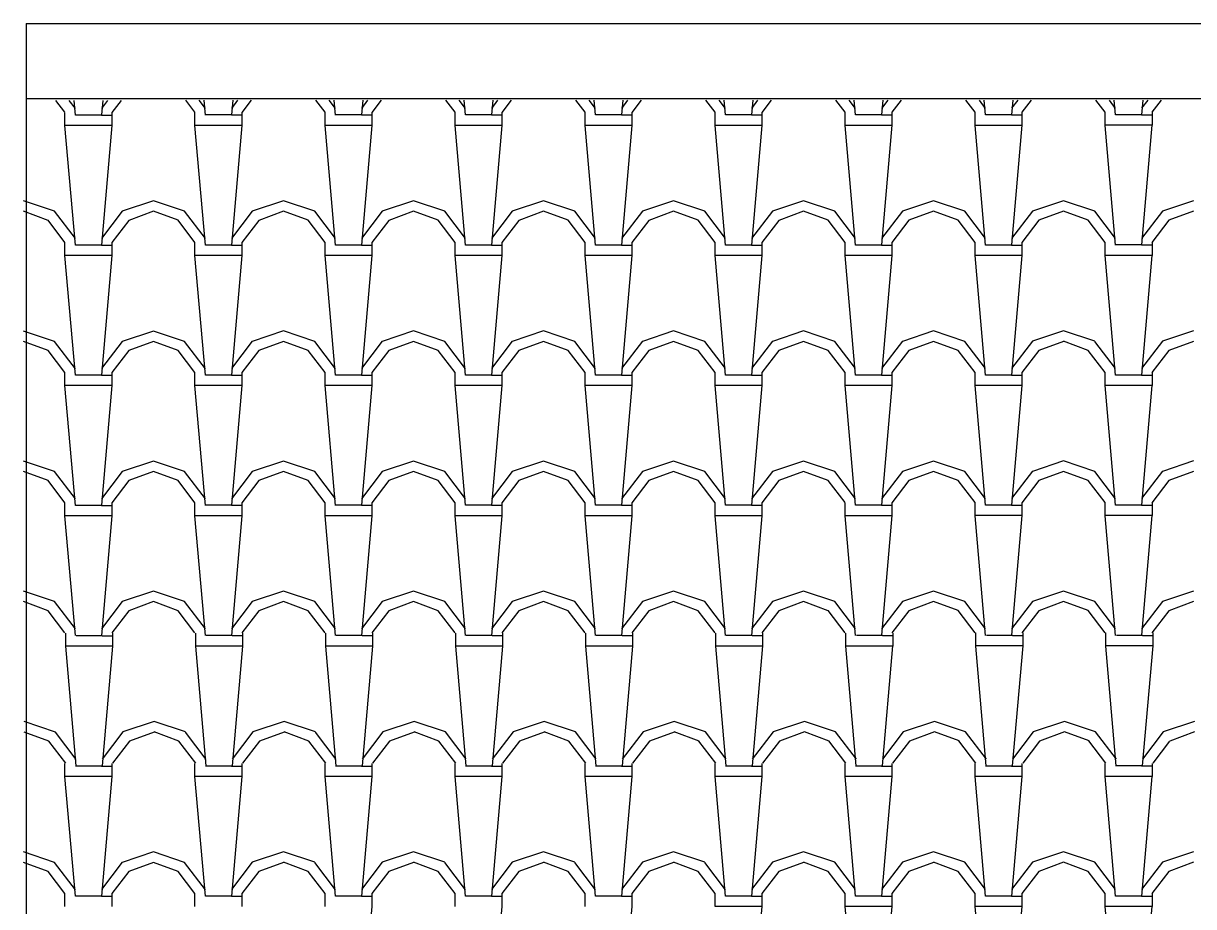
# Model space of a CAD drawing. Extents: x 32549 to 39694, y 7645 to 11950.
# Drawn here: x 34170.8 to 34305.8, y 9009.7 to 9111.5 of the extents above; entities that cross this region are included whole.
import ezdxf

# ---------------------------------------------------------------- set-up
doc = ezdxf.new("R2010")
doc.units = 0
doc.header["$LTSCALE"] = 80
doc.header["$MEASUREMENT"] = 0
doc.layers.add('C3', color=3, linetype='CONTINUOUS')
doc.layers.add('ROOF', color=11, linetype='CONTINUOUS')

msp = doc.modelspace()

# ---------------------------------------------------------------- linework, layer by layer
at = {"layer": 'C3'}
for p, q in [((34171.15, 9111.55), (34171.15, 8994.55)), ((34171.15, 9111.55), (34986.15, 9111.55)), ((34171.15, 9102.88), (34986.15, 9102.88))]:
    msp.add_line(p, q, dxfattribs=at)
at = {"layer": 'ROOF'}
for p, q in [((34175.62, 9101.3), (34174.56, 9102.68)), ((34176.82, 9101.74), (34176.1, 9102.68)), ((34176.82, 9100.99), (34176.67, 9102.68)), ((34179.97, 9102.68), (34179.82, 9101)), ((34180.53, 9102.68), (34179.82, 9101.75)), ((34182.09, 9102.68), (34181.02, 9101.29)), ((34190.62, 9101.3), (34189.56, 9102.69)), ((34191.82, 9101.74), (34191.1, 9102.69)), ((34191.82, 9100.99), (34191.67, 9102.69)), ((34195.53, 9102.69), (34194.82, 9101.76)), ((34194.97, 9102.69), (34194.82, 9101)), ((34197.09, 9102.69), (34196.02, 9101.29)), ((34205.62, 9101.3), (34204.56, 9102.69)), ((34206.83, 9101.74), (34206.11, 9102.69)), ((34206.82, 9100.99), (34206.68, 9102.69)), ((34209.97, 9102.69), (34209.82, 9101)), ((34210.53, 9102.69), (34209.82, 9101.76)), ((34212.09, 9102.69), (34211.02, 9101.29)), ((34220.62, 9101.3), (34219.56, 9102.69)), ((34221.83, 9101.74), (34221.11, 9102.69)), ((34221.82, 9101), (34221.68, 9102.69)), ((34224.97, 9102.69), (34224.82, 9101)), ((34225.53, 9102.69), (34224.83, 9101.76)), ((34227.09, 9102.69), (34226.02, 9101.29)), ((34235.62, 9101.3), (34234.56, 9102.69)), ((34236.83, 9101.74), (34236.11, 9102.69)), ((34236.82, 9101), (34236.68, 9102.69)), ((34239.97, 9102.69), (34239.82, 9101)), ((34240.53, 9102.69), (34239.83, 9101.76)), ((34242.09, 9102.69), (34241.02, 9101.29)), ((34250.62, 9101.3), (34249.56, 9102.69)), ((34251.83, 9101.75), (34251.11, 9102.69)), ((34251.82, 9101), (34251.68, 9102.69)), ((34254.97, 9102.69), (34254.82, 9101)), ((34255.53, 9102.69), (34254.83, 9101.76)), ((34257.09, 9102.69), (34256.02, 9101.29)), ((34265.62, 9101.31), (34264.56, 9102.69)), ((34266.83, 9101.75), (34266.11, 9102.69)), ((34266.82, 9101), (34266.68, 9102.69)), ((34269.97, 9102.69), (34269.82, 9101.01)), ((34270.54, 9102.69), (34269.83, 9101.76)), ((34272.09, 9102.69), (34271.02, 9101.3)), ((34280.62, 9101.31), (34279.56, 9102.7)), ((34281.83, 9101.75), (34281.11, 9102.7)), ((34281.82, 9101), (34281.68, 9102.7)), ((34284.97, 9102.7), (34284.82, 9101.01)), ((34285.54, 9102.7), (34284.83, 9101.77)), ((34287.09, 9102.7), (34286.02, 9101.3)), ((34295.62, 9101.31), (34294.56, 9102.7)), ((34296.83, 9101.75), (34296.11, 9102.7)), ((34296.83, 9101), (34296.68, 9102.7)), ((34299.97, 9102.7), (34299.82, 9101.01)), ((34300.54, 9102.7), (34299.83, 9101.77)), ((34302.09, 9102.7), (34301.02, 9101.3)), ((34175.62, 9099.79), (34175.62, 9101.29)), ((34179.82, 9100.99), (34176.82, 9100.99)), ((34179.82, 9100.99), (34181.02, 9100.99)), ((34181.02, 9101.29), (34181.02, 9099.79)), ((34190.62, 9099.8), (34190.62, 9101.3)), ((34194.82, 9101), (34191.82, 9101)), ((34194.82, 9101), (34196.02, 9101)), ((34196.02, 9101.3), (34196.02, 9099.8)), ((34205.63, 9099.8), (34205.63, 9101.3)), ((34209.83, 9101), (34206.83, 9101)), ((34209.83, 9101), (34211.03, 9101)), ((34211.03, 9101.3), (34211.03, 9099.8)), ((34220.63, 9099.8), (34220.63, 9101.3)), ((34224.83, 9101), (34221.83, 9101)), ((34224.83, 9101), (34226.03, 9101)), ((34226.03, 9101.3), (34226.03, 9099.8)), ((34235.63, 9099.8), (34235.63, 9101.3)), ((34239.83, 9101), (34236.83, 9101)), ((34239.83, 9101), (34241.03, 9101)), ((34241.03, 9101.3), (34241.03, 9099.8)), ((34250.63, 9099.8), (34250.63, 9101.3)), ((34254.83, 9101), (34251.83, 9101)), ((34254.83, 9101), (34256.03, 9101)), ((34256.03, 9101.3), (34256.03, 9099.8)), ((34265.63, 9099.8), (34265.63, 9101.3)), ((34269.83, 9101), (34266.83, 9101)), ((34269.83, 9101), (34271.03, 9101)), ((34271.03, 9101.3), (34271.03, 9099.8)), ((34280.63, 9099.8), (34280.63, 9101.3)), ((34284.83, 9101), (34281.83, 9101)), ((34284.83, 9101), (34286.03, 9101)), ((34286.03, 9101.3), (34286.03, 9099.8)), ((34295.63, 9099.81), (34295.63, 9101.31)), ((34299.83, 9101.01), (34296.83, 9101.01)), ((34299.83, 9101.01), (34301.03, 9101.01)), ((34301.03, 9101.31), (34301.03, 9099.81)), ((34179.82, 9099.79), (34175.62, 9099.79)), ((34176.82, 9085.99), (34175.62, 9099.79)), ((34181.02, 9099.8), (34179.82, 9086)), ((34181.02, 9099.79), (34179.82, 9099.79)), ((34194.82, 9099.8), (34190.62, 9099.8)), ((34191.82, 9085.99), (34190.62, 9099.79)), ((34196.02, 9099.8), (34194.82, 9086)), ((34196.02, 9099.8), (34194.82, 9099.8)), ((34206.82, 9085.99), (34205.62, 9099.79)), ((34209.83, 9099.8), (34205.63, 9099.8)), ((34211.02, 9099.8), (34209.82, 9086)), ((34211.03, 9099.8), (34209.83, 9099.8)), ((34221.82, 9086), (34220.62, 9099.8)), ((34224.83, 9099.8), (34220.63, 9099.8)), ((34226.02, 9099.8), (34224.82, 9086)), ((34226.03, 9099.8), (34224.83, 9099.8)), ((34236.82, 9086), (34235.62, 9099.8)), ((34239.83, 9099.8), (34235.63, 9099.8)), ((34241.02, 9099.8), (34239.82, 9086)), ((34241.03, 9099.8), (34239.83, 9099.8)), ((34251.82, 9086), (34250.62, 9099.8)), ((34254.83, 9099.8), (34250.63, 9099.8)), ((34256.02, 9099.8), (34254.82, 9086)), ((34256.03, 9099.8), (34254.83, 9099.8)), ((34266.82, 9086), (34265.62, 9099.8)), ((34269.83, 9099.8), (34265.63, 9099.8)), ((34271.02, 9099.81), (34269.82, 9086.01)), ((34271.03, 9099.8), (34269.83, 9099.8)), ((34281.82, 9086), (34280.62, 9099.8)), ((34284.83, 9099.8), (34280.63, 9099.8)), ((34286.02, 9099.81), (34284.82, 9086.01)), ((34286.03, 9099.8), (34284.83, 9099.8)), ((34299.83, 9099.81), (34295.63, 9099.81)), ((34296.83, 9086), (34295.63, 9099.8)), ((34301.02, 9099.81), (34299.82, 9086.01)), ((34301.03, 9099.81), (34299.83, 9099.81)), ((34174.42, 9089.89), (34170.82, 9091.09)), ((34173.67, 9088.84), (34170.82, 9089.89)), ((34182.22, 9089.9), (34179.82, 9086.75)), ((34185.82, 9091.09), (34182.22, 9089.89)), ((34189.42, 9089.89), (34185.82, 9091.09)), ((34188.67, 9088.85), (34185.82, 9089.9)), ((34197.22, 9089.91), (34194.82, 9086.76)), ((34200.83, 9091.1), (34197.23, 9089.9)), ((34204.43, 9089.9), (34200.83, 9091.1)), ((34203.68, 9088.85), (34200.83, 9089.9)), ((34206.83, 9086.74), (34204.43, 9089.89)), ((34212.22, 9089.91), (34209.82, 9086.76)), ((34215.83, 9091.1), (34212.23, 9089.9)), ((34219.43, 9089.9), (34215.83, 9091.1)), ((34218.68, 9088.85), (34215.83, 9089.9)), ((34221.83, 9086.74), (34219.43, 9089.89)), ((34227.23, 9089.91), (34224.83, 9086.76)), ((34230.83, 9091.1), (34227.23, 9089.9)), ((34230.83, 9089.89), (34227.98, 9088.84)), ((34234.43, 9089.9), (34230.83, 9091.1)), ((34233.68, 9088.85), (34230.83, 9089.9)), ((34236.83, 9086.74), (34234.43, 9089.89)), ((34242.23, 9089.91), (34239.83, 9086.76)), ((34245.83, 9091.1), (34242.23, 9089.9)), ((34245.83, 9089.89), (34242.98, 9088.84)), ((34249.43, 9089.9), (34245.83, 9091.1)), ((34248.68, 9088.85), (34245.83, 9089.9)), ((34251.83, 9086.75), (34249.43, 9089.9)), ((34257.23, 9089.91), (34254.83, 9086.76)), ((34260.83, 9091.1), (34257.23, 9089.9)), ((34260.83, 9089.89), (34257.98, 9088.84)), ((34264.43, 9089.9), (34260.83, 9091.1)), ((34263.68, 9088.85), (34260.83, 9089.9)), ((34266.83, 9086.75), (34264.43, 9089.9)), ((34272.23, 9089.91), (34269.83, 9086.76)), ((34275.83, 9091.1), (34272.23, 9089.9)), ((34275.83, 9089.9), (34272.98, 9088.85)), ((34279.43, 9089.9), (34275.83, 9091.1)), ((34278.68, 9088.85), (34275.83, 9089.9)), ((34281.83, 9086.75), (34279.43, 9089.9)), ((34287.23, 9089.92), (34284.83, 9086.77)), ((34290.83, 9091.11), (34287.23, 9089.91)), ((34290.83, 9089.9), (34287.98, 9088.85)), ((34294.43, 9089.91), (34290.83, 9091.11)), ((34293.68, 9088.86), (34290.83, 9089.91)), ((34296.83, 9086.75), (34294.43, 9089.9)), ((34302.23, 9089.92), (34299.83, 9086.77)), ((34305.83, 9091.11), (34302.23, 9089.91)), ((34305.83, 9089.9), (34302.98, 9088.85)), ((34175.62, 9086.3), (34173.67, 9088.85)), ((34176.82, 9086.74), (34174.42, 9089.89)), ((34182.97, 9088.84), (34181.02, 9086.29)), ((34185.82, 9089.89), (34182.97, 9088.84)), ((34190.62, 9086.3), (34188.67, 9088.85)), ((34191.82, 9086.74), (34189.42, 9089.89)), ((34197.97, 9088.84), (34196.02, 9086.29)), ((34200.82, 9089.89), (34197.97, 9088.84)), ((34205.62, 9086.3), (34203.67, 9088.85)), ((34212.97, 9088.84), (34211.02, 9086.29)), ((34215.83, 9089.89), (34212.98, 9088.84)), ((34220.62, 9086.3), (34218.67, 9088.85)), ((34227.97, 9088.84), (34226.02, 9086.29)), ((34235.62, 9086.3), (34233.67, 9088.85)), ((34242.97, 9088.84), (34241.02, 9086.29)), ((34250.62, 9086.3), (34248.67, 9088.85)), ((34257.97, 9088.84), (34256.02, 9086.29)), ((34265.62, 9086.31), (34263.67, 9088.86)), ((34272.97, 9088.85), (34271.02, 9086.3)), ((34280.62, 9086.31), (34278.67, 9088.86)), ((34287.97, 9088.85), (34286.02, 9086.3)), ((34295.62, 9086.31), (34293.67, 9088.86)), ((34302.97, 9088.85), (34301.02, 9086.3)), ((34175.62, 9084.79), (34175.62, 9086.29)), ((34179.82, 9085.99), (34176.82, 9085.99)), ((34179.82, 9085.99), (34181.02, 9085.99)), ((34181.02, 9086.29), (34181.02, 9084.79)), ((34190.62, 9084.8), (34190.62, 9086.3)), ((34194.82, 9086), (34191.82, 9086)), ((34194.82, 9086), (34196.02, 9086)), ((34196.02, 9086.3), (34196.02, 9084.8)), ((34205.63, 9084.8), (34205.63, 9086.3)), ((34209.83, 9086), (34206.83, 9086)), ((34209.83, 9086), (34211.03, 9086)), ((34211.03, 9086.3), (34211.03, 9084.8)), ((34220.63, 9084.8), (34220.63, 9086.3)), ((34224.83, 9086), (34221.83, 9086)), ((34224.83, 9086), (34226.03, 9086)), ((34226.03, 9086.3), (34226.03, 9084.8)), ((34235.63, 9084.8), (34235.63, 9086.3)), ((34239.83, 9086), (34236.83, 9086)), ((34239.83, 9086), (34241.03, 9086)), ((34241.03, 9086.3), (34241.03, 9084.8)), ((34250.63, 9084.8), (34250.63, 9086.3)), ((34254.83, 9086), (34251.83, 9086)), ((34254.83, 9086), (34256.03, 9086)), ((34256.03, 9086.3), (34256.03, 9084.8)), ((34265.63, 9084.8), (34265.63, 9086.3)), ((34269.83, 9086), (34266.83, 9086)), ((34269.83, 9086), (34271.03, 9086)), ((34271.03, 9086.3), (34271.03, 9084.8)), ((34280.63, 9084.8), (34280.63, 9086.3)), ((34284.83, 9086), (34281.83, 9086)), ((34284.83, 9086), (34286.03, 9086)), ((34286.03, 9086.3), (34286.03, 9084.8)), ((34295.63, 9084.81), (34295.63, 9086.31)), ((34299.83, 9086.01), (34296.83, 9086.01)), ((34299.83, 9086.01), (34301.03, 9086.01)), ((34301.03, 9086.31), (34301.03, 9084.81)), ((34176.82, 9070.99), (34175.62, 9084.79)), ((34179.82, 9084.79), (34175.62, 9084.79)), ((34181.02, 9084.8), (34179.82, 9071)), ((34181.02, 9084.79), (34179.82, 9084.79)), ((34194.82, 9084.8), (34190.62, 9084.8)), ((34191.82, 9070.99), (34190.62, 9084.79)), ((34196.02, 9084.8), (34194.82, 9071)), ((34196.02, 9084.8), (34194.82, 9084.8)), ((34206.82, 9070.99), (34205.62, 9084.79)), ((34209.83, 9084.8), (34205.63, 9084.8)), ((34211.02, 9084.8), (34209.82, 9071)), ((34211.03, 9084.8), (34209.83, 9084.8)), ((34221.82, 9071), (34220.62, 9084.8)), ((34224.83, 9084.8), (34220.63, 9084.8)), ((34226.02, 9084.8), (34224.82, 9071)), ((34226.03, 9084.8), (34224.83, 9084.8)), ((34236.82, 9071), (34235.62, 9084.8)), ((34239.83, 9084.8), (34235.63, 9084.8)), ((34241.02, 9084.8), (34239.82, 9071)), ((34241.03, 9084.8), (34239.83, 9084.8)), ((34251.82, 9071), (34250.62, 9084.8)), ((34254.83, 9084.8), (34250.63, 9084.8)), ((34256.02, 9084.8), (34254.82, 9071)), ((34256.03, 9084.8), (34254.83, 9084.8)), ((34266.82, 9071), (34265.62, 9084.8)), ((34269.83, 9084.8), (34265.63, 9084.8)), ((34271.02, 9084.81), (34269.82, 9071.01)), ((34271.03, 9084.8), (34269.83, 9084.8)), ((34281.82, 9071), (34280.62, 9084.8)), ((34284.83, 9084.8), (34280.63, 9084.8)), ((34286.02, 9084.81), (34284.82, 9071.01)), ((34286.03, 9084.8), (34284.83, 9084.8)), ((34299.83, 9084.81), (34295.63, 9084.81)), ((34296.83, 9071), (34295.63, 9084.8)), ((34301.02, 9084.81), (34299.82, 9071.01)), ((34301.03, 9084.81), (34299.83, 9084.81)), ((34174.42, 9074.89), (34170.82, 9076.09)), ((34185.82, 9076.09), (34182.22, 9074.89)), ((34189.42, 9074.89), (34185.82, 9076.09)), ((34200.83, 9076.1), (34197.23, 9074.9)), ((34204.43, 9074.9), (34200.83, 9076.1)), ((34215.83, 9076.1), (34212.23, 9074.9)), ((34219.43, 9074.9), (34215.83, 9076.1)), ((34230.83, 9076.1), (34227.23, 9074.9)), ((34234.43, 9074.9), (34230.83, 9076.1)), ((34245.83, 9076.1), (34242.23, 9074.9)), ((34249.43, 9074.9), (34245.83, 9076.1)), ((34260.83, 9076.1), (34257.23, 9074.9)), ((34264.43, 9074.9), (34260.83, 9076.1)), ((34275.83, 9076.1), (34272.23, 9074.9)), ((34279.43, 9074.9), (34275.83, 9076.1)), ((34290.83, 9076.11), (34287.23, 9074.91)), ((34294.43, 9074.91), (34290.83, 9076.11)), ((34305.83, 9076.11), (34302.23, 9074.91)), ((34173.67, 9073.84), (34170.82, 9074.89)), ((34175.62, 9071.3), (34173.67, 9073.85)), ((34176.82, 9071.74), (34174.42, 9074.89)), ((34182.22, 9074.9), (34179.82, 9071.75)), ((34182.97, 9073.84), (34181.02, 9071.29)), ((34185.82, 9074.89), (34182.97, 9073.84)), ((34188.67, 9073.85), (34185.82, 9074.9)), ((34190.62, 9071.3), (34188.67, 9073.85)), ((34191.82, 9071.74), (34189.42, 9074.89)), ((34197.22, 9074.91), (34194.82, 9071.76)), ((34197.97, 9073.84), (34196.02, 9071.29)), ((34200.82, 9074.89), (34197.97, 9073.84)), ((34203.68, 9073.85), (34200.83, 9074.9)), ((34205.62, 9071.3), (34203.67, 9073.85)), ((34206.83, 9071.74), (34204.43, 9074.89)), ((34212.22, 9074.91), (34209.82, 9071.76)), ((34212.97, 9073.84), (34211.02, 9071.29)), ((34215.83, 9074.89), (34212.98, 9073.84)), ((34218.68, 9073.85), (34215.83, 9074.9)), ((34220.62, 9071.3), (34218.67, 9073.85)), ((34221.83, 9071.74), (34219.43, 9074.89)), ((34227.23, 9074.91), (34224.83, 9071.76)), ((34227.97, 9073.84), (34226.02, 9071.29)), ((34230.83, 9074.89), (34227.98, 9073.84)), ((34233.68, 9073.85), (34230.83, 9074.9)), ((34235.62, 9071.3), (34233.67, 9073.85)), ((34236.83, 9071.74), (34234.43, 9074.89)), ((34242.23, 9074.91), (34239.83, 9071.76)), ((34242.97, 9073.84), (34241.02, 9071.29)), ((34245.83, 9074.89), (34242.98, 9073.84)), ((34248.68, 9073.85), (34245.83, 9074.9)), ((34250.62, 9071.3), (34248.67, 9073.85)), ((34251.83, 9071.75), (34249.43, 9074.9)), ((34257.23, 9074.91), (34254.83, 9071.76)), ((34257.97, 9073.84), (34256.02, 9071.29)), ((34260.83, 9074.89), (34257.98, 9073.84)), ((34263.68, 9073.85), (34260.83, 9074.9)), ((34265.62, 9071.31), (34263.67, 9073.86)), ((34266.83, 9071.75), (34264.43, 9074.9)), ((34272.23, 9074.91), (34269.83, 9071.76)), ((34272.97, 9073.85), (34271.02, 9071.3)), ((34275.83, 9074.9), (34272.98, 9073.85)), ((34278.68, 9073.85), (34275.83, 9074.9)), ((34280.62, 9071.31), (34278.67, 9073.86)), ((34281.83, 9071.75), (34279.43, 9074.9)), ((34287.23, 9074.92), (34284.83, 9071.77)), ((34287.97, 9073.85), (34286.02, 9071.3)), ((34290.83, 9074.9), (34287.98, 9073.85)), ((34293.68, 9073.86), (34290.83, 9074.91)), ((34295.62, 9071.31), (34293.67, 9073.86)), ((34296.83, 9071.75), (34294.43, 9074.9)), ((34302.23, 9074.92), (34299.83, 9071.77)), ((34302.97, 9073.85), (34301.02, 9071.3)), ((34305.83, 9074.9), (34302.98, 9073.85)), ((34175.62, 9069.79), (34175.62, 9071.29)), ((34179.82, 9070.99), (34176.82, 9070.99)), ((34179.82, 9070.99), (34181.02, 9070.99)), ((34181.02, 9071.29), (34181.02, 9069.79)), ((34190.62, 9069.8), (34190.62, 9071.3)), ((34194.82, 9071), (34191.82, 9071)), ((34194.82, 9071), (34196.02, 9071)), ((34196.02, 9071.3), (34196.02, 9069.8)), ((34205.63, 9069.8), (34205.63, 9071.3)), ((34209.83, 9071), (34206.83, 9071)), ((34209.83, 9071), (34211.03, 9071)), ((34211.03, 9071.3), (34211.03, 9069.8)), ((34220.63, 9069.8), (34220.63, 9071.3)), ((34224.83, 9071), (34221.83, 9071)), ((34224.83, 9071), (34226.03, 9071)), ((34226.03, 9071.3), (34226.03, 9069.8)), ((34235.63, 9069.8), (34235.63, 9071.3)), ((34239.83, 9071), (34236.83, 9071)), ((34239.83, 9071), (34241.03, 9071)), ((34241.03, 9071.3), (34241.03, 9069.8)), ((34250.63, 9069.8), (34250.63, 9071.3)), ((34254.83, 9071), (34251.83, 9071)), ((34254.83, 9071), (34256.03, 9071)), ((34256.03, 9071.3), (34256.03, 9069.8)), ((34265.63, 9069.8), (34265.63, 9071.3)), ((34269.83, 9071), (34266.83, 9071)), ((34269.83, 9071), (34271.03, 9071)), ((34271.03, 9071.3), (34271.03, 9069.8)), ((34280.63, 9069.81), (34280.63, 9071.31)), ((34284.83, 9071.01), (34281.83, 9071.01)), ((34284.83, 9071.01), (34286.03, 9071.01)), ((34286.03, 9071.31), (34286.03, 9069.81)), ((34295.63, 9069.81), (34295.63, 9071.31)), ((34299.83, 9071.01), (34296.83, 9071.01)), ((34299.83, 9071.01), (34301.03, 9071.01)), ((34301.03, 9071.31), (34301.03, 9069.81)), ((34179.82, 9069.79), (34175.62, 9069.79)), ((34176.82, 9055.99), (34175.62, 9069.79)), ((34181.02, 9069.8), (34179.82, 9056)), ((34181.02, 9069.79), (34179.82, 9069.79)), ((34194.82, 9069.8), (34190.62, 9069.8)), ((34191.82, 9055.99), (34190.62, 9069.79)), ((34196.02, 9069.8), (34194.82, 9056)), ((34196.02, 9069.8), (34194.82, 9069.8)), ((34206.82, 9055.99), (34205.62, 9069.79)), ((34209.83, 9069.8), (34205.63, 9069.8)), ((34211.02, 9069.8), (34209.82, 9056)), ((34211.03, 9069.8), (34209.83, 9069.8)), ((34221.82, 9056), (34220.62, 9069.8)), ((34224.83, 9069.8), (34220.63, 9069.8)), ((34226.02, 9069.8), (34224.82, 9056)), ((34226.03, 9069.8), (34224.83, 9069.8)), ((34236.82, 9056), (34235.62, 9069.8)), ((34239.83, 9069.8), (34235.63, 9069.8)), ((34241.02, 9069.8), (34239.82, 9056)), ((34241.03, 9069.8), (34239.83, 9069.8)), ((34251.82, 9056), (34250.62, 9069.8)), ((34254.83, 9069.8), (34250.63, 9069.8)), ((34256.02, 9069.8), (34254.82, 9056)), ((34256.03, 9069.8), (34254.83, 9069.8)), ((34266.82, 9056), (34265.62, 9069.8)), ((34269.83, 9069.8), (34265.63, 9069.8)), ((34271.02, 9069.81), (34269.82, 9056.01)), ((34271.03, 9069.8), (34269.83, 9069.8)), ((34281.82, 9056), (34280.62, 9069.8)), ((34284.83, 9069.81), (34280.63, 9069.81)), ((34286.02, 9069.81), (34284.82, 9056.01)), ((34286.03, 9069.81), (34284.83, 9069.81)), ((34299.83, 9069.81), (34295.63, 9069.81)), ((34296.83, 9056), (34295.63, 9069.8)), ((34301.02, 9069.81), (34299.82, 9056.01)), ((34301.03, 9069.81), (34299.83, 9069.81)), ((34174.42, 9059.89), (34170.82, 9061.09)), ((34185.82, 9061.09), (34182.22, 9059.89)), ((34189.42, 9059.89), (34185.82, 9061.09)), ((34200.83, 9061.1), (34197.23, 9059.9)), ((34204.43, 9059.9), (34200.83, 9061.1)), ((34215.83, 9061.1), (34212.23, 9059.9)), ((34219.43, 9059.9), (34215.83, 9061.1)), ((34230.83, 9061.1), (34227.23, 9059.9)), ((34234.43, 9059.9), (34230.83, 9061.1)), ((34245.83, 9061.1), (34242.23, 9059.9)), ((34249.43, 9059.9), (34245.83, 9061.1)), ((34260.83, 9061.1), (34257.23, 9059.9)), ((34264.43, 9059.9), (34260.83, 9061.1)), ((34275.83, 9061.1), (34272.23, 9059.9)), ((34279.43, 9059.9), (34275.83, 9061.1)), ((34290.83, 9061.11), (34287.23, 9059.91)), ((34294.43, 9059.91), (34290.83, 9061.11)), ((34305.83, 9061.11), (34302.23, 9059.91)), ((34173.67, 9058.84), (34170.82, 9059.89)), ((34175.62, 9056.3), (34173.67, 9058.85)), ((34176.82, 9056.74), (34174.42, 9059.89)), ((34182.22, 9059.9), (34179.82, 9056.75)), ((34185.82, 9059.89), (34182.97, 9058.84)), ((34188.67, 9058.85), (34185.82, 9059.9)), ((34190.62, 9056.3), (34188.67, 9058.85)), ((34191.82, 9056.74), (34189.42, 9059.89)), ((34197.22, 9059.91), (34194.82, 9056.76)), ((34200.82, 9059.89), (34197.97, 9058.84)), ((34203.68, 9058.85), (34200.83, 9059.9)), ((34205.62, 9056.3), (34203.67, 9058.85)), ((34206.83, 9056.74), (34204.43, 9059.89)), ((34212.22, 9059.91), (34209.82, 9056.76)), ((34212.97, 9058.84), (34211.02, 9056.29)), ((34215.83, 9059.89), (34212.98, 9058.84)), ((34218.68, 9058.85), (34215.83, 9059.9)), ((34220.62, 9056.3), (34218.67, 9058.85)), ((34221.83, 9056.74), (34219.43, 9059.89)), ((34227.23, 9059.91), (34224.83, 9056.76)), ((34227.97, 9058.84), (34226.02, 9056.29)), ((34230.83, 9059.89), (34227.98, 9058.84)), ((34233.68, 9058.85), (34230.83, 9059.9)), ((34235.62, 9056.3), (34233.67, 9058.85)), ((34236.83, 9056.74), (34234.43, 9059.89)), ((34242.23, 9059.91), (34239.83, 9056.76)), ((34242.97, 9058.84), (34241.02, 9056.29)), ((34245.83, 9059.89), (34242.98, 9058.84)), ((34248.68, 9058.85), (34245.83, 9059.9)), ((34250.62, 9056.3), (34248.67, 9058.85)), ((34251.83, 9056.75), (34249.43, 9059.9)), ((34257.23, 9059.91), (34254.83, 9056.76)), ((34257.97, 9058.84), (34256.02, 9056.29)), ((34260.83, 9059.89), (34257.98, 9058.84)), ((34263.68, 9058.85), (34260.83, 9059.9)), ((34265.62, 9056.31), (34263.67, 9058.86)), ((34266.83, 9056.75), (34264.43, 9059.9)), ((34272.23, 9059.91), (34269.83, 9056.76)), ((34272.97, 9058.85), (34271.02, 9056.3)), ((34275.83, 9059.9), (34272.98, 9058.85)), ((34278.68, 9058.86), (34275.83, 9059.91)), ((34280.62, 9056.31), (34278.67, 9058.86)), ((34281.83, 9056.75), (34279.43, 9059.9)), ((34287.23, 9059.92), (34284.83, 9056.77)), ((34287.97, 9058.85), (34286.02, 9056.3)), ((34290.83, 9059.9), (34287.98, 9058.85)), ((34293.68, 9058.86), (34290.83, 9059.91)), ((34295.62, 9056.31), (34293.67, 9058.86)), ((34296.83, 9056.75), (34294.43, 9059.9)), ((34302.23, 9059.92), (34299.83, 9056.77)), ((34302.97, 9058.85), (34301.02, 9056.3)), ((34305.83, 9059.9), (34302.98, 9058.85)), ((34182.97, 9058.84), (34181.02, 9056.29)), ((34197.97, 9058.84), (34196.02, 9056.29)), ((34175.62, 9054.79), (34175.62, 9056.29)), ((34181.02, 9056.29), (34181.02, 9054.79)), ((34190.62, 9054.8), (34190.62, 9056.3)), ((34196.02, 9056.3), (34196.02, 9054.8)), ((34205.63, 9054.8), (34205.63, 9056.3)), ((34211.03, 9056.3), (34211.03, 9054.8)), ((34220.63, 9054.8), (34220.63, 9056.3)), ((34226.03, 9056.3), (34226.03, 9054.8)), ((34235.63, 9054.8), (34235.63, 9056.3)), ((34241.03, 9056.3), (34241.03, 9054.8)), ((34250.63, 9054.8), (34250.63, 9056.3)), ((34256.03, 9056.3), (34256.03, 9054.8)), ((34265.63, 9054.8), (34265.63, 9056.3)), ((34271.03, 9056.3), (34271.03, 9054.8)), ((34280.63, 9054.81), (34280.63, 9056.31)), ((34286.03, 9056.31), (34286.03, 9054.81)), ((34295.63, 9054.81), (34295.63, 9056.31)), ((34301.03, 9056.31), (34301.03, 9054.81)), ((34179.82, 9054.79), (34175.62, 9054.79)), ((34176.82, 9040.99), (34175.62, 9054.79)), ((34179.82, 9055.99), (34176.82, 9055.99)), ((34179.82, 9055.99), (34181.02, 9055.99)), ((34181.02, 9054.8), (34179.82, 9041)), ((34181.02, 9054.79), (34179.82, 9054.79)), ((34194.82, 9054.8), (34190.62, 9054.8)), ((34191.82, 9040.99), (34190.62, 9054.79)), ((34194.82, 9056), (34191.82, 9056)), ((34194.82, 9056), (34196.02, 9056)), ((34196.02, 9054.8), (34194.82, 9054.8)), ((34196.02, 9054.8), (34194.82, 9041)), ((34206.82, 9040.99), (34205.62, 9054.79)), ((34209.83, 9054.8), (34205.63, 9054.8)), ((34209.83, 9056), (34206.83, 9056)), ((34211.02, 9054.8), (34209.82, 9041)), ((34209.83, 9056), (34211.03, 9056)), ((34211.03, 9054.8), (34209.83, 9054.8)), ((34221.82, 9041), (34220.62, 9054.8)), ((34224.83, 9054.8), (34220.63, 9054.8)), ((34224.83, 9056), (34221.83, 9056)), ((34226.02, 9054.8), (34224.82, 9041)), ((34224.83, 9056), (34226.03, 9056)), ((34226.03, 9054.8), (34224.83, 9054.8)), ((34236.82, 9041), (34235.62, 9054.8)), ((34239.83, 9054.8), (34235.63, 9054.8)), ((34239.83, 9056), (34236.83, 9056)), ((34241.02, 9054.8), (34239.82, 9041)), ((34239.83, 9056), (34241.03, 9056)), ((34241.03, 9054.8), (34239.83, 9054.8)), ((34251.82, 9041), (34250.62, 9054.8)), ((34254.83, 9054.8), (34250.63, 9054.8)), ((34254.83, 9056), (34251.83, 9056)), ((34256.02, 9054.8), (34254.82, 9041)), ((34254.83, 9056), (34256.03, 9056)), ((34256.03, 9054.8), (34254.83, 9054.8)), ((34266.82, 9041), (34265.62, 9054.8)), ((34269.83, 9054.8), (34265.63, 9054.8)), ((34269.83, 9056), (34266.83, 9056)), ((34271.02, 9054.81), (34269.82, 9041.01)), ((34269.83, 9056), (34271.03, 9056)), ((34271.03, 9054.8), (34269.83, 9054.8)), ((34281.82, 9041), (34280.62, 9054.8)), ((34284.83, 9054.81), (34280.63, 9054.81)), ((34284.83, 9056.01), (34281.83, 9056.01)), ((34286.02, 9054.81), (34284.82, 9041.01)), ((34284.83, 9056.01), (34286.03, 9056.01)), ((34286.03, 9054.81), (34284.83, 9054.81)), ((34299.83, 9054.81), (34295.63, 9054.81)), ((34296.83, 9041), (34295.63, 9054.8)), ((34299.83, 9056.01), (34296.83, 9056.01)), ((34301.02, 9054.81), (34299.82, 9041.01)), ((34299.83, 9056.01), (34301.03, 9056.01)), ((34301.03, 9054.81), (34299.83, 9054.81)), ((34174.42, 9044.89), (34170.82, 9046.09)), ((34185.82, 9046.09), (34182.22, 9044.89)), ((34189.42, 9044.89), (34185.82, 9046.09)), ((34200.83, 9046.1), (34197.23, 9044.9)), ((34204.43, 9044.9), (34200.83, 9046.1)), ((34215.83, 9046.1), (34212.23, 9044.9)), ((34219.43, 9044.9), (34215.83, 9046.1)), ((34230.83, 9046.1), (34227.23, 9044.9)), ((34234.43, 9044.9), (34230.83, 9046.1)), ((34245.83, 9046.1), (34242.23, 9044.9)), ((34249.43, 9044.9), (34245.83, 9046.1)), ((34260.83, 9046.1), (34257.23, 9044.9)), ((34264.43, 9044.9), (34260.83, 9046.1)), ((34275.83, 9046.1), (34272.23, 9044.9)), ((34279.43, 9044.9), (34275.83, 9046.1)), ((34290.83, 9046.11), (34287.23, 9044.91)), ((34294.43, 9044.91), (34290.83, 9046.11)), ((34305.83, 9046.11), (34302.23, 9044.91)), ((34173.67, 9043.84), (34170.82, 9044.89)), ((34176.82, 9041.74), (34174.42, 9044.89)), ((34182.22, 9044.9), (34179.82, 9041.75)), ((34185.82, 9044.89), (34182.97, 9043.84)), ((34188.67, 9043.85), (34185.82, 9044.9)), ((34191.82, 9041.74), (34189.42, 9044.89)), ((34197.22, 9044.91), (34194.82, 9041.76)), ((34200.82, 9044.89), (34197.97, 9043.84)), ((34203.68, 9043.85), (34200.83, 9044.9)), ((34206.83, 9041.74), (34204.43, 9044.89)), ((34212.22, 9044.91), (34209.82, 9041.76)), ((34215.83, 9044.89), (34212.98, 9043.84)), ((34218.68, 9043.85), (34215.83, 9044.9)), ((34221.83, 9041.74), (34219.43, 9044.89)), ((34227.23, 9044.91), (34224.83, 9041.76)), ((34230.83, 9044.89), (34227.98, 9043.84)), ((34233.68, 9043.85), (34230.83, 9044.9)), ((34236.83, 9041.74), (34234.43, 9044.89)), ((34242.23, 9044.91), (34239.83, 9041.76)), ((34245.83, 9044.89), (34242.98, 9043.84)), ((34248.68, 9043.85), (34245.83, 9044.9)), ((34251.83, 9041.75), (34249.43, 9044.9)), ((34257.23, 9044.91), (34254.83, 9041.76)), ((34260.83, 9044.89), (34257.98, 9043.84)), ((34263.68, 9043.85), (34260.83, 9044.9)), ((34266.83, 9041.75), (34264.43, 9044.9)), ((34272.23, 9044.91), (34269.83, 9041.76)), ((34275.83, 9044.9), (34272.98, 9043.85)), ((34278.68, 9043.86), (34275.83, 9044.91)), ((34281.83, 9041.75), (34279.43, 9044.9)), ((34287.23, 9044.92), (34284.83, 9041.77)), ((34290.83, 9044.9), (34287.98, 9043.85)), ((34293.68, 9043.86), (34290.83, 9044.91)), ((34296.83, 9041.75), (34294.43, 9044.9)), ((34302.23, 9044.92), (34299.83, 9041.77)), ((34305.83, 9044.9), (34302.98, 9043.85)), ((34175.62, 9041.3), (34173.67, 9043.85)), ((34182.97, 9043.84), (34181.02, 9041.29)), ((34190.62, 9041.3), (34188.67, 9043.85)), ((34197.97, 9043.84), (34196.02, 9041.29)), ((34205.62, 9041.3), (34203.67, 9043.85)), ((34212.97, 9043.84), (34211.02, 9041.29)), ((34220.62, 9041.3), (34218.67, 9043.85)), ((34227.97, 9043.84), (34226.02, 9041.29)), ((34235.62, 9041.3), (34233.67, 9043.85)), ((34242.97, 9043.84), (34241.02, 9041.29)), ((34250.62, 9041.3), (34248.67, 9043.85)), ((34257.97, 9043.85), (34256.02, 9041.3)), ((34265.62, 9041.31), (34263.67, 9043.86)), ((34272.97, 9043.85), (34271.02, 9041.3)), ((34280.62, 9041.31), (34278.67, 9043.86)), ((34287.97, 9043.85), (34286.02, 9041.3)), ((34295.62, 9041.31), (34293.67, 9043.86)), ((34302.97, 9043.85), (34301.02, 9041.3)), ((34175.71, 9039.76), (34175.71, 9041.26)), ((34179.91, 9040.96), (34176.91, 9040.96)), ((34179.91, 9040.96), (34181.11, 9040.96)), ((34181.11, 9041.26), (34181.11, 9039.76)), ((34190.71, 9039.77), (34190.71, 9041.27)), ((34194.91, 9040.97), (34191.91, 9040.97)), ((34194.91, 9040.97), (34196.11, 9040.97)), ((34196.11, 9041.27), (34196.11, 9039.77)), ((34205.71, 9039.77), (34205.71, 9041.27)), ((34209.91, 9040.97), (34206.91, 9040.97)), ((34209.91, 9040.97), (34211.11, 9040.97)), ((34211.11, 9041.27), (34211.11, 9039.77)), ((34220.71, 9039.77), (34220.71, 9041.27)), ((34224.91, 9040.97), (34221.91, 9040.97)), ((34224.91, 9040.97), (34226.11, 9040.97)), ((34226.11, 9041.27), (34226.11, 9039.77)), ((34235.71, 9039.77), (34235.71, 9041.27)), ((34239.91, 9040.97), (34236.91, 9040.97)), ((34239.91, 9040.97), (34241.11, 9040.97)), ((34241.11, 9041.27), (34241.11, 9039.77)), ((34250.71, 9039.77), (34250.71, 9041.27)), ((34254.91, 9040.97), (34251.91, 9040.97)), ((34254.91, 9040.97), (34256.11, 9040.97)), ((34256.11, 9041.27), (34256.11, 9039.77)), ((34265.72, 9039.77), (34265.72, 9041.27)), ((34269.92, 9040.97), (34266.92, 9040.97)), ((34269.92, 9040.97), (34271.12, 9040.97)), ((34271.12, 9041.27), (34271.12, 9039.77)), ((34280.72, 9039.78), (34280.72, 9041.28)), ((34284.92, 9040.98), (34281.92, 9040.98)), ((34284.92, 9040.98), (34286.12, 9040.98)), ((34286.12, 9041.28), (34286.12, 9039.78)), ((34295.72, 9039.78), (34295.72, 9041.28)), ((34299.92, 9040.98), (34296.92, 9040.98)), ((34299.92, 9040.98), (34301.12, 9040.98)), ((34301.12, 9041.28), (34301.12, 9039.78)), ((34176.91, 9025.96), (34175.71, 9039.76)), ((34179.91, 9039.76), (34175.71, 9039.76)), ((34181.11, 9039.77), (34179.91, 9025.97)), ((34181.11, 9039.76), (34179.91, 9039.76)), ((34194.91, 9039.77), (34190.71, 9039.77)), ((34191.91, 9025.96), (34190.71, 9039.76)), ((34196.11, 9039.77), (34194.91, 9025.97)), ((34196.11, 9039.77), (34194.91, 9039.77)), ((34209.91, 9039.77), (34205.71, 9039.77)), ((34206.91, 9025.96), (34205.71, 9039.76)), ((34211.11, 9039.77), (34209.91, 9039.77)), ((34211.11, 9039.77), (34209.91, 9025.97)), ((34221.91, 9025.97), (34220.71, 9039.77)), ((34224.91, 9039.77), (34220.71, 9039.77)), ((34226.11, 9039.77), (34224.91, 9039.77)), ((34226.11, 9039.77), (34224.91, 9025.97)), ((34236.91, 9025.97), (34235.71, 9039.77)), ((34239.91, 9039.77), (34235.71, 9039.77)), ((34241.11, 9039.77), (34239.91, 9039.77)), ((34241.11, 9039.77), (34239.91, 9025.97)), ((34254.91, 9039.77), (34250.71, 9039.77)), ((34251.91, 9025.97), (34250.71, 9039.77)), ((34256.11, 9039.78), (34254.91, 9025.98)), ((34256.11, 9039.77), (34254.91, 9039.77)), ((34266.91, 9025.97), (34265.71, 9039.77)), ((34269.92, 9039.77), (34265.72, 9039.77)), ((34271.11, 9039.78), (34269.91, 9025.98)), ((34271.12, 9039.77), (34269.92, 9039.77)), ((34281.91, 9025.97), (34280.71, 9039.77)), ((34284.92, 9039.78), (34280.72, 9039.78)), ((34286.11, 9039.78), (34284.91, 9025.98)), ((34286.12, 9039.78), (34284.92, 9039.78)), ((34296.91, 9025.97), (34295.71, 9039.77)), ((34299.92, 9039.78), (34295.72, 9039.78)), ((34301.11, 9039.78), (34299.91, 9025.98)), ((34301.12, 9039.78), (34299.92, 9039.78)), ((34174.51, 9029.86), (34170.91, 9031.06)), ((34185.91, 9031.07), (34182.31, 9029.87)), ((34189.51, 9029.87), (34185.91, 9031.07)), ((34200.91, 9031.07), (34197.31, 9029.87)), ((34204.51, 9029.87), (34200.91, 9031.07)), ((34215.91, 9031.07), (34212.31, 9029.87)), ((34219.51, 9029.87), (34215.91, 9031.07)), ((34230.91, 9031.07), (34227.31, 9029.87)), ((34234.51, 9029.87), (34230.91, 9031.07)), ((34245.91, 9031.07), (34242.31, 9029.87)), ((34249.51, 9029.87), (34245.91, 9031.07)), ((34260.92, 9031.07), (34257.32, 9029.87)), ((34264.52, 9029.87), (34260.92, 9031.07)), ((34275.92, 9031.08), (34272.32, 9029.88)), ((34279.52, 9029.88), (34275.92, 9031.08)), ((34290.92, 9031.08), (34287.32, 9029.88)), ((34294.52, 9029.88), (34290.92, 9031.08)), ((34305.92, 9031.08), (34302.32, 9029.88)), ((34173.76, 9028.81), (34170.91, 9029.86)), ((34176.91, 9026.71), (34174.51, 9029.86)), ((34182.31, 9029.88), (34179.91, 9026.73)), ((34185.91, 9029.86), (34183.06, 9028.81)), ((34188.76, 9028.82), (34185.91, 9029.87)), ((34191.91, 9026.71), (34189.51, 9029.86)), ((34197.31, 9029.88), (34194.91, 9026.73)), ((34200.91, 9029.86), (34198.06, 9028.81)), ((34203.76, 9028.82), (34200.91, 9029.87)), ((34206.91, 9026.71), (34204.51, 9029.86)), ((34212.31, 9029.88), (34209.91, 9026.73)), ((34215.91, 9029.86), (34213.06, 9028.81)), ((34218.76, 9028.82), (34215.91, 9029.87)), ((34221.91, 9026.72), (34219.51, 9029.87)), ((34227.31, 9029.88), (34224.91, 9026.73)), ((34230.91, 9029.86), (34228.06, 9028.81)), ((34233.76, 9028.82), (34230.91, 9029.87)), ((34236.91, 9026.72), (34234.51, 9029.87)), ((34242.31, 9029.88), (34239.91, 9026.73)), ((34245.91, 9029.86), (34243.06, 9028.81)), ((34248.77, 9028.82), (34245.91, 9029.87)), ((34251.92, 9026.72), (34249.52, 9029.87)), ((34257.31, 9029.88), (34254.91, 9026.73)), ((34260.92, 9029.87), (34258.07, 9028.82)), ((34263.77, 9028.82), (34260.92, 9029.87)), ((34266.92, 9026.72), (34264.52, 9029.87)), ((34272.32, 9029.88), (34269.92, 9026.73)), ((34275.92, 9029.87), (34273.07, 9028.82)), ((34278.77, 9028.83), (34275.92, 9029.88)), ((34281.92, 9026.72), (34279.52, 9029.87)), ((34287.32, 9029.89), (34284.92, 9026.74)), ((34290.92, 9029.87), (34288.07, 9028.82)), ((34293.77, 9028.83), (34290.92, 9029.88)), ((34296.92, 9026.72), (34294.52, 9029.87)), ((34302.32, 9029.89), (34299.92, 9026.74)), ((34305.92, 9029.87), (34303.07, 9028.82)), ((34175.71, 9026.27), (34173.76, 9028.82)), ((34183.06, 9028.81), (34181.11, 9026.26)), ((34190.71, 9026.27), (34188.76, 9028.82)), ((34198.06, 9028.81), (34196.11, 9026.26)), ((34205.71, 9026.27), (34203.76, 9028.82)), ((34213.06, 9028.81), (34211.11, 9026.26)), ((34220.71, 9026.27), (34218.76, 9028.82)), ((34228.06, 9028.81), (34226.11, 9026.26)), ((34235.71, 9026.27), (34233.76, 9028.82)), ((34243.06, 9028.81), (34241.11, 9026.26)), ((34250.71, 9026.28), (34248.76, 9028.82)), ((34258.06, 9028.82), (34256.11, 9026.27)), ((34265.71, 9026.28), (34263.76, 9028.83)), ((34273.06, 9028.82), (34271.11, 9026.27)), ((34280.71, 9026.28), (34278.76, 9028.83)), ((34288.06, 9028.82), (34286.11, 9026.27)), ((34295.71, 9026.28), (34293.76, 9028.83)), ((34303.06, 9028.82), (34301.11, 9026.27)), ((34175.62, 9024.73), (34175.62, 9026.23)), ((34179.82, 9025.93), (34176.82, 9025.93)), ((34179.82, 9025.93), (34181.02, 9025.93)), ((34181.02, 9026.23), (34181.02, 9024.73)), ((34190.62, 9024.73), (34190.62, 9026.23)), ((34194.82, 9025.93), (34191.82, 9025.93)), ((34194.82, 9025.93), (34196.02, 9025.93)), ((34196.02, 9026.23), (34196.02, 9024.73)), ((34205.63, 9024.74), (34205.63, 9026.24)), ((34209.83, 9025.94), (34206.83, 9025.94)), ((34209.83, 9025.94), (34211.03, 9025.94)), ((34211.03, 9026.24), (34211.03, 9024.74)), ((34220.63, 9024.74), (34220.63, 9026.24)), ((34224.83, 9025.94), (34221.83, 9025.94)), ((34224.83, 9025.94), (34226.03, 9025.94)), ((34226.03, 9026.24), (34226.03, 9024.74)), ((34235.63, 9024.74), (34235.63, 9026.24)), ((34239.83, 9025.94), (34236.83, 9025.94)), ((34239.83, 9025.94), (34241.03, 9025.94)), ((34241.03, 9026.24), (34241.03, 9024.74)), ((34250.63, 9024.74), (34250.63, 9026.24)), ((34254.83, 9025.94), (34251.83, 9025.94)), ((34254.83, 9025.94), (34256.03, 9025.94)), ((34256.03, 9026.24), (34256.03, 9024.74)), ((34265.63, 9024.74), (34265.63, 9026.24)), ((34269.83, 9025.94), (34266.83, 9025.94)), ((34269.83, 9025.94), (34271.03, 9025.94)), ((34271.03, 9026.24), (34271.03, 9024.74)), ((34280.63, 9024.74), (34280.63, 9026.24)), ((34284.83, 9025.94), (34281.83, 9025.94)), ((34284.83, 9025.94), (34286.03, 9025.94)), ((34286.03, 9026.24), (34286.03, 9024.74)), ((34295.63, 9024.75), (34295.63, 9026.25)), ((34299.83, 9025.95), (34296.83, 9025.95)), ((34299.83, 9025.95), (34301.03, 9025.95)), ((34301.03, 9026.25), (34301.03, 9024.75)), ((34179.82, 9024.73), (34175.62, 9024.73)), ((34176.82, 9010.93), (34175.62, 9024.73)), ((34181.02, 9024.74), (34179.82, 9010.94)), ((34181.02, 9024.73), (34179.82, 9024.73)), ((34194.82, 9024.73), (34190.62, 9024.73)), ((34191.82, 9010.93), (34190.62, 9024.73)), ((34196.02, 9024.74), (34194.82, 9010.94)), ((34196.02, 9024.73), (34194.82, 9024.73)), ((34206.82, 9010.93), (34205.62, 9024.73)), ((34209.83, 9024.74), (34205.63, 9024.74)), ((34211.02, 9024.74), (34209.82, 9010.94)), ((34211.03, 9024.74), (34209.83, 9024.74)), ((34221.82, 9010.93), (34220.62, 9024.73)), ((34224.83, 9024.74), (34220.63, 9024.74)), ((34226.02, 9024.74), (34224.82, 9010.94)), ((34226.03, 9024.74), (34224.83, 9024.74)), ((34236.82, 9010.93), (34235.62, 9024.73)), ((34239.83, 9024.74), (34235.63, 9024.74)), ((34241.02, 9024.74), (34239.82, 9010.94)), ((34241.03, 9024.74), (34239.83, 9024.74)), ((34251.82, 9010.94), (34250.62, 9024.74)), ((34254.83, 9024.74), (34250.63, 9024.74)), ((34256.02, 9024.74), (34254.82, 9010.94)), ((34256.03, 9024.74), (34254.83, 9024.74)), ((34266.82, 9010.94), (34265.62, 9024.74)), ((34269.83, 9024.74), (34265.63, 9024.74)), ((34271.02, 9024.75), (34269.82, 9010.95)), ((34271.03, 9024.74), (34269.83, 9024.74)), ((34281.82, 9010.94), (34280.62, 9024.74)), ((34284.83, 9024.74), (34280.63, 9024.74)), ((34286.02, 9024.75), (34284.82, 9010.95)), ((34286.03, 9024.74), (34284.83, 9024.74)), ((34299.83, 9024.75), (34295.63, 9024.75)), ((34296.83, 9010.94), (34295.63, 9024.74)), ((34301.02, 9024.75), (34299.82, 9010.95)), ((34301.03, 9024.75), (34299.83, 9024.75)), ((34174.42, 9014.83), (34170.82, 9016.03)), ((34185.82, 9016.03), (34182.22, 9014.83)), ((34189.42, 9014.83), (34185.82, 9016.03)), ((34200.83, 9016.04), (34197.23, 9014.84)), ((34204.43, 9014.84), (34200.83, 9016.04)), ((34215.83, 9016.04), (34212.23, 9014.84)), ((34219.43, 9014.84), (34215.83, 9016.04)), ((34230.83, 9016.04), (34227.23, 9014.84)), ((34234.43, 9014.84), (34230.83, 9016.04)), ((34245.83, 9016.04), (34242.23, 9014.84)), ((34249.43, 9014.84), (34245.83, 9016.04)), ((34260.83, 9016.04), (34257.23, 9014.84)), ((34264.43, 9014.84), (34260.83, 9016.04)), ((34275.83, 9016.04), (34272.23, 9014.84)), ((34279.43, 9014.84), (34275.83, 9016.04)), ((34290.83, 9016.04), (34287.23, 9014.84)), ((34294.43, 9014.84), (34290.83, 9016.04)), ((34305.83, 9016.05), (34302.23, 9014.85)), ((34173.67, 9013.78), (34170.82, 9014.83)), ((34176.82, 9011.68), (34174.42, 9014.83)), ((34182.22, 9014.84), (34179.82, 9011.69)), ((34185.82, 9014.83), (34182.97, 9013.78)), ((34188.67, 9013.78), (34185.82, 9014.83)), ((34191.82, 9011.68), (34189.42, 9014.83)), ((34197.22, 9014.84), (34194.82, 9011.69)), ((34200.82, 9014.83), (34197.97, 9013.78)), ((34203.68, 9013.79), (34200.83, 9014.84)), ((34206.83, 9011.68), (34204.43, 9014.83)), ((34212.22, 9014.85), (34209.82, 9011.7)), ((34215.83, 9014.83), (34212.98, 9013.78)), ((34218.68, 9013.79), (34215.83, 9014.84)), ((34221.83, 9011.68), (34219.43, 9014.83)), ((34227.23, 9014.85), (34224.83, 9011.7)), ((34230.83, 9014.83), (34227.98, 9013.78)), ((34233.68, 9013.79), (34230.83, 9014.84)), ((34236.83, 9011.68), (34234.43, 9014.83)), ((34242.23, 9014.85), (34239.83, 9011.7)), ((34245.83, 9014.83), (34242.98, 9013.78)), ((34248.68, 9013.79), (34245.83, 9014.84)), ((34251.83, 9011.68), (34249.43, 9014.83)), ((34257.23, 9014.85), (34254.83, 9011.7)), ((34260.83, 9014.83), (34257.98, 9013.78)), ((34263.68, 9013.79), (34260.83, 9014.84)), ((34266.83, 9011.69), (34264.43, 9014.84)), ((34272.23, 9014.85), (34269.83, 9011.7)), ((34275.83, 9014.83), (34272.98, 9013.78)), ((34278.68, 9013.79), (34275.83, 9014.84)), ((34281.83, 9011.69), (34279.43, 9014.84)), ((34287.23, 9014.85), (34284.83, 9011.7)), ((34290.83, 9014.84), (34287.98, 9013.79)), ((34293.68, 9013.8), (34290.83, 9014.85)), ((34296.83, 9011.69), (34294.43, 9014.84)), ((34302.23, 9014.86), (34299.83, 9011.71)), ((34305.83, 9014.84), (34302.98, 9013.79)), ((34175.62, 9011.23), (34173.67, 9013.78)), ((34182.97, 9013.78), (34181.02, 9011.23)), ((34190.62, 9011.24), (34188.67, 9013.79)), ((34197.97, 9013.78), (34196.02, 9011.23)), ((34205.62, 9011.24), (34203.67, 9013.79)), ((34212.97, 9013.78), (34211.02, 9011.23)), ((34220.62, 9011.24), (34218.67, 9013.79)), ((34227.97, 9013.78), (34226.02, 9011.23)), ((34235.62, 9011.24), (34233.67, 9013.79)), ((34242.97, 9013.78), (34241.02, 9011.23)), ((34250.62, 9011.24), (34248.67, 9013.79)), ((34257.97, 9013.78), (34256.02, 9011.23)), ((34265.62, 9011.24), (34263.67, 9013.79)), ((34272.97, 9013.79), (34271.02, 9011.24)), ((34280.62, 9011.25), (34278.67, 9013.8)), ((34287.97, 9013.79), (34286.02, 9011.24)), ((34295.62, 9011.25), (34293.67, 9013.8)), ((34302.97, 9013.79), (34301.02, 9011.24)), ((34175.62, 9009.73), (34175.62, 9011.23)), ((34179.82, 9010.93), (34176.82, 9010.93)), ((34179.82, 9010.93), (34181.02, 9010.93)), ((34181.02, 9011.23), (34181.02, 9009.73)), ((34190.62, 9009.73), (34190.62, 9011.23)), ((34194.82, 9010.93), (34191.82, 9010.93)), ((34194.82, 9010.93), (34196.02, 9010.93)), ((34196.02, 9011.23), (34196.02, 9009.73)), ((34205.63, 9009.74), (34205.63, 9011.24)), ((34209.83, 9010.94), (34206.83, 9010.94)), ((34209.83, 9010.94), (34211.03, 9010.94)), ((34211.03, 9011.24), (34211.03, 9009.74)), ((34220.63, 9009.74), (34220.63, 9011.24)), ((34224.83, 9010.94), (34221.83, 9010.94)), ((34224.83, 9010.94), (34226.03, 9010.94)), ((34226.03, 9011.24), (34226.03, 9009.74)), ((34235.63, 9009.74), (34235.63, 9011.24)), ((34239.83, 9010.94), (34236.83, 9010.94)), ((34239.83, 9010.94), (34241.03, 9010.94)), ((34241.03, 9011.24), (34241.03, 9009.74)), ((34250.63, 9009.74), (34250.63, 9011.24)), ((34254.83, 9010.94), (34251.83, 9010.94)), ((34254.83, 9010.94), (34256.03, 9010.94)), ((34256.03, 9011.24), (34256.03, 9009.74)), ((34265.63, 9009.74), (34265.63, 9011.24)), ((34269.83, 9010.94), (34266.83, 9010.94)), ((34269.83, 9010.94), (34271.03, 9010.94)), ((34271.03, 9011.24), (34271.03, 9009.74)), ((34280.63, 9009.74), (34280.63, 9011.24)), ((34284.83, 9010.94), (34281.83, 9010.94)), ((34284.83, 9010.94), (34286.03, 9010.94)), ((34286.03, 9011.24), (34286.03, 9009.74)), ((34295.63, 9009.75), (34295.63, 9011.25)), ((34299.83, 9010.95), (34296.83, 9010.95)), ((34299.83, 9010.95), (34301.03, 9010.95)), ((34301.03, 9011.25), (34301.03, 9009.75)), ((34211.02, 9009.74), (34209.82, 8995.94)), ((34226.02, 9009.74), (34224.82, 8995.94)), ((34241.02, 9009.74), (34239.82, 8995.94)), ((34254.83, 9009.74), (34250.63, 9009.74)), ((34256.02, 9009.74), (34254.82, 8995.94)), ((34256.03, 9009.74), (34254.83, 9009.74)), ((34266.82, 8995.94), (34265.62, 9009.74)), ((34269.83, 9009.74), (34265.63, 9009.74)), ((34271.02, 9009.75), (34269.82, 8995.95)), ((34271.03, 9009.74), (34269.83, 9009.74)), ((34281.82, 8995.94), (34280.62, 9009.74)), ((34284.83, 9009.74), (34280.63, 9009.74)), ((34286.02, 9009.75), (34284.82, 8995.95)), ((34286.03, 9009.74), (34284.83, 9009.74)), ((34299.83, 9009.75), (34295.63, 9009.75)), ((34296.83, 8995.94), (34295.63, 9009.74)), ((34301.02, 9009.75), (34299.82, 8995.95)), ((34301.03, 9009.75), (34299.83, 9009.75))]:
    msp.add_line(p, q, dxfattribs=at)

doc.saveas('drawing.dxf')
